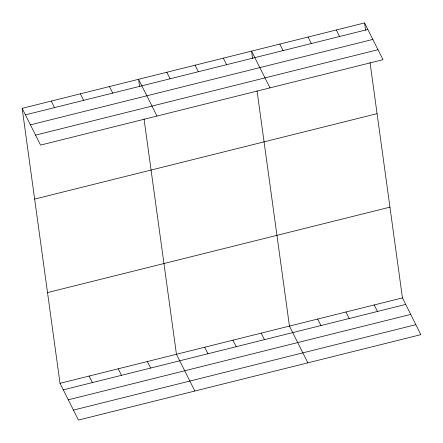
<?xml version="1.0" encoding="UTF-8"?>
<svg xmlns="http://www.w3.org/2000/svg" width="443" height="443" viewBox="0 0 443 443"><rect width="100%" height="100%" fill="white"/><g stroke="black" fill="none" stroke-linecap="round" stroke-linejoin="round"><path stroke-width="0.66" d="M22.15 108.347L364.572 22.931L382.979 59.683L40.557 145.099L22.15 108.347L60.021 383.317L78.428 420.069L420.85 334.653L402.443 297.901L370.038 62.585M25.417 114.87L367.84 29.448M30.412 124.843L372.834 39.427M35.556 135.126L377.984 49.705M34.648 199.09L377.071 113.668M47.523 292.579L389.945 207.158M60.021 383.317L402.443 297.901M63.288 389.84L405.71 304.419M68.283 399.813L410.705 314.397M73.433 410.096L415.855 324.675M336.326 29.974L339.587 36.498M308.073 37.024L311.34 43.541M279.821 44.067L283.088 50.591M269.981 87.869L251.574 51.117L252.593 58.509M374.197 304.945L377.458 311.468M223.322 58.166L226.589 64.684M345.944 311.994L349.211 318.511M195.075 65.21L198.337 71.733M317.697 319.038L320.959 325.561M166.823 72.259L170.09 78.776M307.852 362.839L289.445 326.087L257.034 90.776M156.977 116.06L138.576 79.303L139.595 86.701M261.193 333.136L264.46 339.654M109.465 86.568L112.732 93.085M232.946 340.18L236.213 346.703M80.36 93.827L83.627 100.345M204.694 347.229L207.961 353.747M51.255 101.087L54.522 107.605M194.848 391.031L176.447 354.273L144.036 118.962M147.342 361.538L150.603 368.055M118.231 368.797L121.498 375.315M89.126 376.057L92.393 382.575M364.572 22.931L365.591 30.323"/></g></svg>
